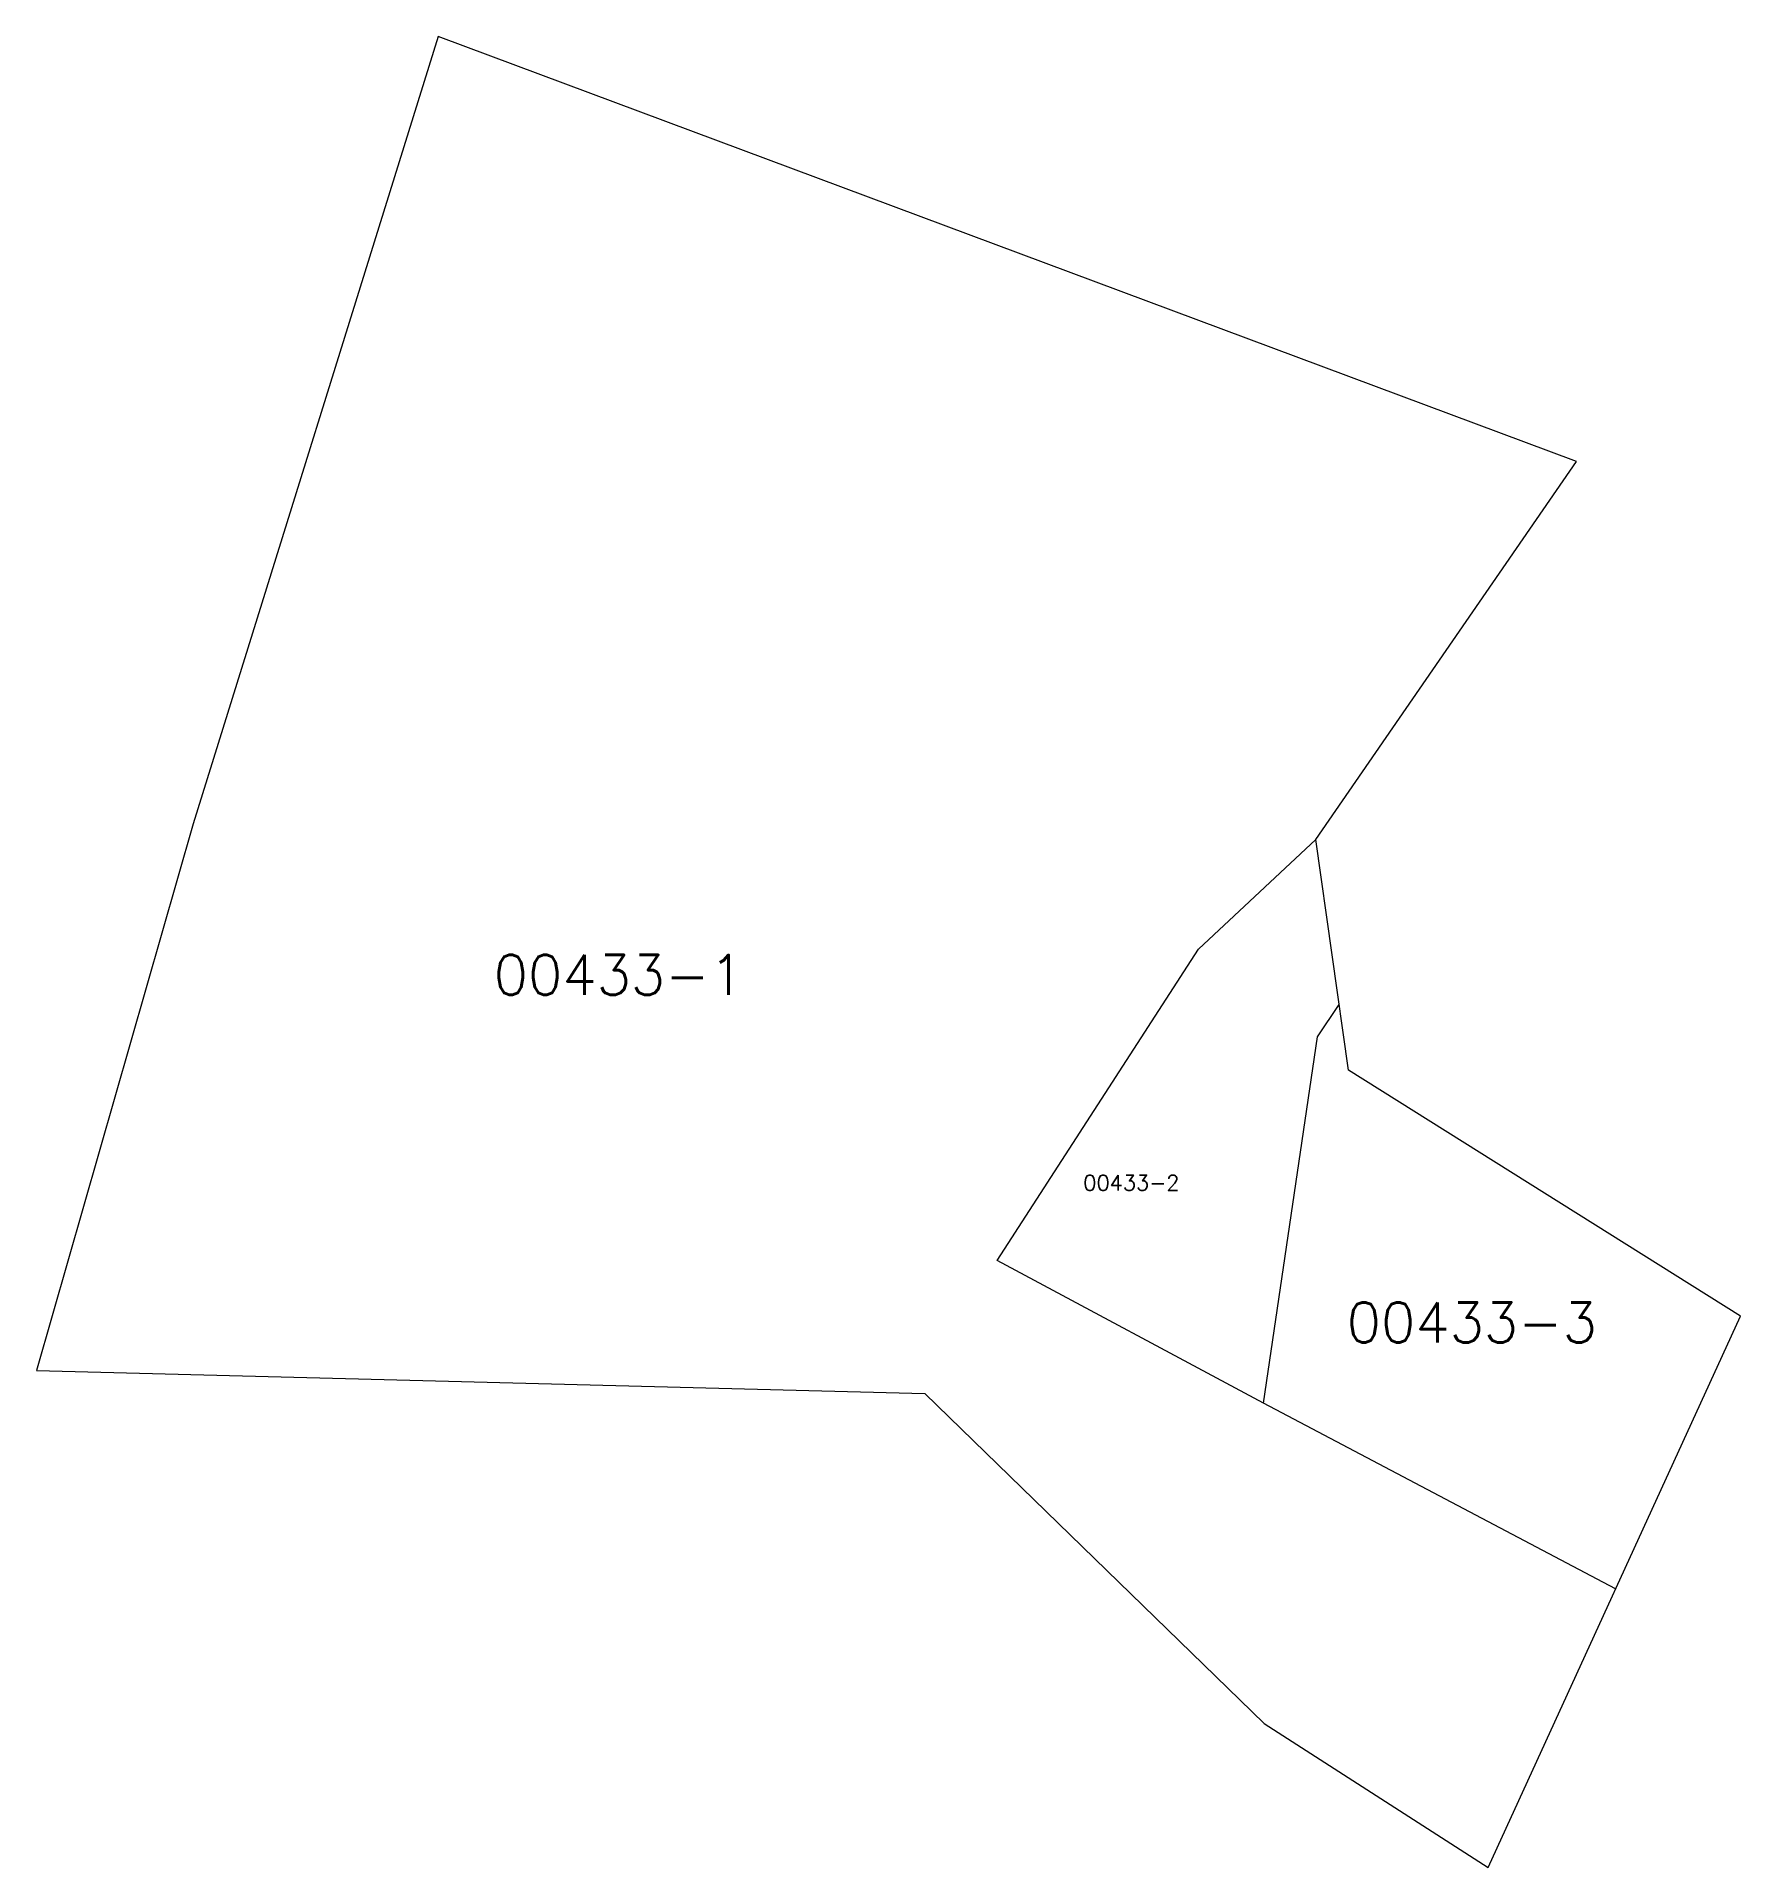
# Model space of a CAD drawing. Header units: metres. Extents: x 7519481.7 to 7519537.1, y 4695402.8 to 4695462.3.
import ezdxf

# ---------------------------------------------------------------- set-up
doc = ezdxf.new("R2010")
doc.units = ezdxf.units.M
doc.layers.add('Ndarjet', color=1, linetype='Continuous', lineweight=0)
doc.styles.get("Standard").update_dxf_attribs({"font": 'simplex.shx'})

msp = doc.modelspace()

# ---------------------------------------------------------------- linework, layer by layer
at = {"layer": 'Ndarjet', "flags": 128}
msp.add_lwpolyline([(7519523.275, 4695436.204), (7519531.756, 4695448.493), (7519494.736, 4695462.314), (7519486.765, 4695436.705), (7519481.674, 4695418.926), (7519510.564, 4695418.175), (7519521.594, 4695407.445), (7519528.884, 4695402.765), (7519537.085, 4695420.694), (7519524.335, 4695428.694)], close=True, dxfattribs=at)
for points in [[(7519521.58, 4695417.864), (7519512.918, 4695422.509), (7519519.458, 4695432.632), (7519523.275, 4695436.204)], [(7519533.026, 4695411.82), (7519521.58, 4695417.864), (7519523.329, 4695429.784), (7519524.034, 4695430.827)]]:
    msp.add_lwpolyline(points, dxfattribs=at)

# ---------------------------------------------------------------- texts
at = {"layer": 'Ndarjet'}
for s, height, p in [('00433-1', 1.3, (7519496.543, 4695431.147)), ('00433-2', 0.5, (7519515.716, 4695424.783)), ('00433-3', 1.3, (7519524.285, 4695419.843))]:
    msp.add_text(s, height=height, dxfattribs=at).set_placement(p)

doc.saveas('drawing.dxf')
